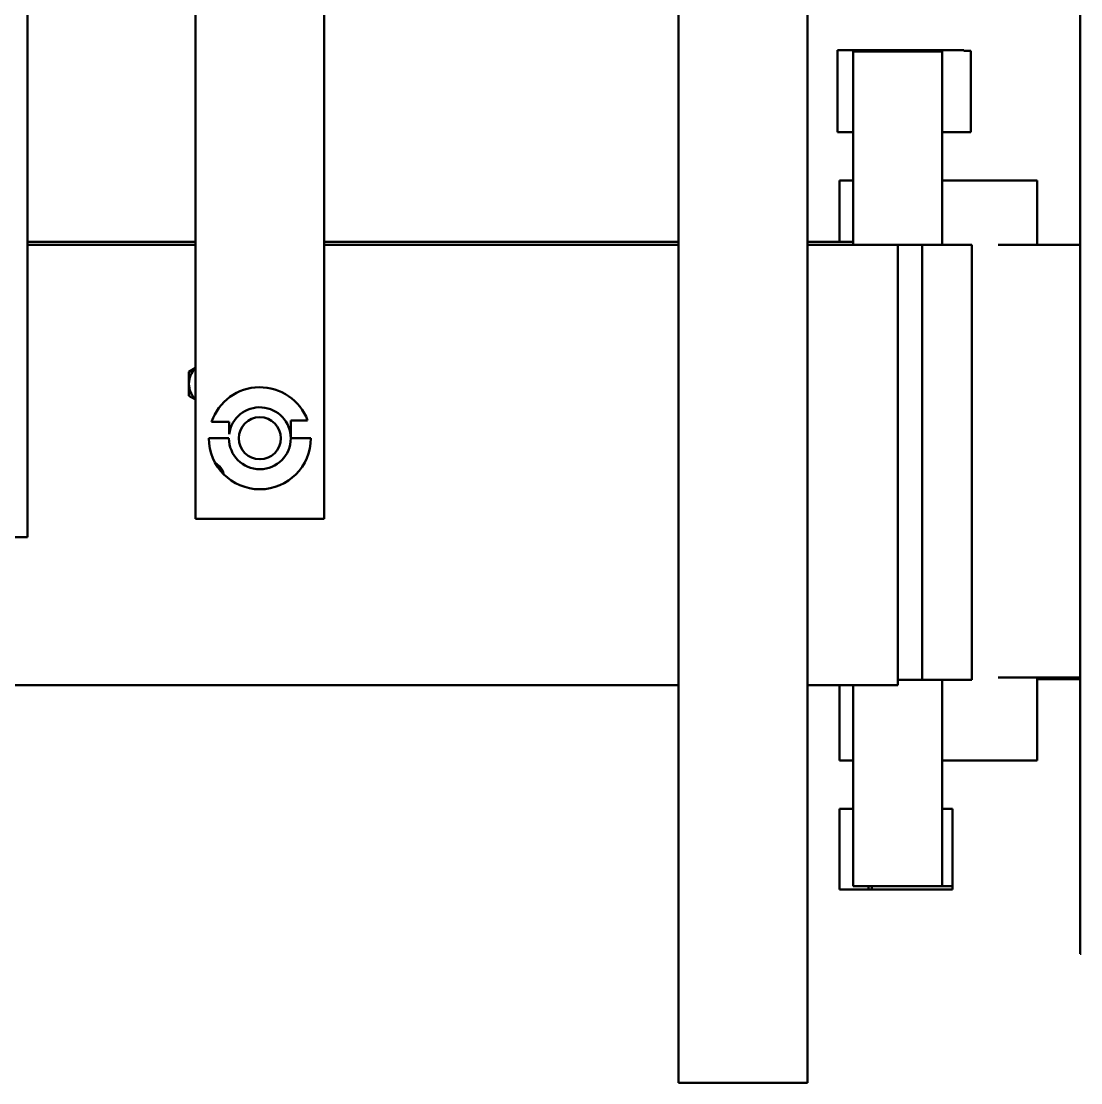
# Model space of a CAD drawing. Header units: millimetres. Extents: x 0 to 420, y 0 to 297.
# Drawn here: x 57.19 to 104.18, y 201.74 to 248.8 of the extents above; entities that cross this region are included whole.
import ezdxf

# ---------------------------------------------------------------- set-up
doc = ezdxf.new("R2010")
doc.units = ezdxf.units.MM
doc.header["$LTSCALE"] = 0.75
doc.layers.add('Visible', color=7, linetype='Continuous', lineweight=50)

msp = doc.modelspace()

# ---------------------------------------------------------------- linework, layer by layer
at = {"layer": 'Visible'}
for p, q in [((64.915, 257.455), (64.915, 226.74)), ((70.629, 257.455), (70.629, 226.74)), ((86.344, 257.455), (86.344, 201.74)), ((92.058, 257.455), (92.058, 201.74)), ((104.157, 257.455), (104.157, 207.455)), ((57.467, 257.356), (57.467, 225.927)), ((93.39, 243.883), (93.39, 247.519)), ((93.39, 247.519), (94.759, 247.519)), ((94.092, 247.455), (98.026, 247.455)), ((94.092, 238.883), (94.092, 247.455)), ((94.759, 247.455), (94.759, 247.519)), ((94.759, 247.519), (97.359, 247.519)), ((97.359, 247.455), (97.359, 247.519)), ((97.359, 247.519), (98.99, 247.519)), ((98.026, 238.883), (98.026, 247.455)), ((98.99, 247.49), (98.99, 247.519)), ((99.3, 247.49), (98.99, 247.49)), ((99.3, 243.883), (99.3, 247.49)), ((93.39, 243.883), (94.092, 243.883)), ((98.026, 243.883), (99.3, 243.883)), ((94.092, 241.74), (93.486, 241.74)), ((93.486, 241.74), (93.486, 239.026)), ((102.247, 241.74), (98.026, 241.74)), ((102.247, 238.883), (102.247, 241.74)), ((64.915, 239.026), (57.467, 239.026)), ((64.915, 238.883), (57.467, 238.883)), ((86.344, 239.026), (70.629, 239.026)), ((86.344, 238.883), (70.629, 238.883)), ((94.092, 239.026), (92.058, 239.026)), ((96.059, 238.883), (92.058, 238.883)), ((96.059, 238.883), (97.148, 238.883)), ((96.059, 219.37), (96.059, 238.883)), ((97.148, 238.883), (99.341, 238.883)), ((97.148, 238.883), (97.148, 219.598)), ((99.341, 238.883), (99.341, 219.598)), ((104.157, 238.883), (100.521, 238.883)), ((64.915, 233.43), (64.627, 233.263)), ((64.627, 233.263), (64.627, 232.727)), ((64.627, 232.727), (64.627, 232.191)), ((64.627, 232.191), (64.915, 232.025)), ((69.891, 231.105), (69.144, 231.105)), ((69.144, 231.105), (69.144, 230.312)), ((66.412, 231.045), (65.632, 231.045)), ((66.412, 230.495), (66.412, 231.045)), ((65.51, 230.312), (66.4, 230.312)), ((69.144, 230.312), (70.035, 230.312)), ((70.629, 226.74), (64.915, 226.74)), ((57.467, 225.927), (51.753, 225.927)), ((47.772, 219.37), (86.344, 219.37)), ((92.058, 219.37), (96.059, 219.37)), ((93.486, 219.37), (93.486, 216.026)), ((94.092, 210.455), (94.092, 219.37)), ((97.148, 219.598), (96.059, 219.598)), ((97.148, 219.598), (99.341, 219.598)), ((98.026, 210.455), (98.026, 219.598)), ((100.521, 219.701), (104.157, 219.701)), ((102.247, 216.026), (102.247, 219.701)), ((102.247, 219.63), (104.157, 219.63)), ((93.486, 216.026), (94.092, 216.026)), ((102.247, 216.026), (98.026, 216.026)), ((94.092, 213.883), (93.486, 213.883)), ((93.486, 213.883), (93.486, 210.312)), ((98.026, 213.883), (98.489, 213.883)), ((98.489, 213.883), (98.489, 210.455)), ((98.026, 210.455), (94.092, 210.455)), ((94.759, 210.312), (94.759, 210.455)), ((94.918, 210.312), (94.918, 210.455)), ((98.026, 210.455), (98.489, 210.455)), ((98.489, 210.455), (98.489, 210.312)), ((93.486, 210.312), (94.759, 210.312)), ((94.918, 210.312), (94.759, 210.312)), ((94.918, 210.312), (98.489, 210.312)), ((104.201, 207.455), (104.157, 207.455)), ((92.058, 201.74), (86.344, 201.74))]:
    msp.add_line(p, q, dxfattribs=at)
at = {"layer": 'Visible', "extrusion": (0, 0, -1)}
msp.add_circle((-67.772, 230.312), 0.932, dxfattribs=at)
at = {"layer": 'Visible'}
for centre, radius, start, end in [((65.556, 232.727), 0.929, 133.646, 180), ((65.556, 232.727), 0.929, 180, 226.354), ((67.772, 230.312), 1.372, 0, 172.3362), ((67.772, 230.312), 1.372, 180, 0), ((65.587, 228.661), 0.571, 7.0284, 67.1051), ((65.597, 228.651), 0.528, 13.8893, 60.843)]:
    msp.add_arc(centre, radius, start, end, dxfattribs=at)
at = {"layer": 'Visible', "extrusion": (0, 0, -1)}
for start, end in [(18.8977, 159.4703), (180, 360)]:
    msp.add_arc((-67.772, 230.312), 2.262, start, end, dxfattribs=at)

doc.saveas('drawing.dxf')
